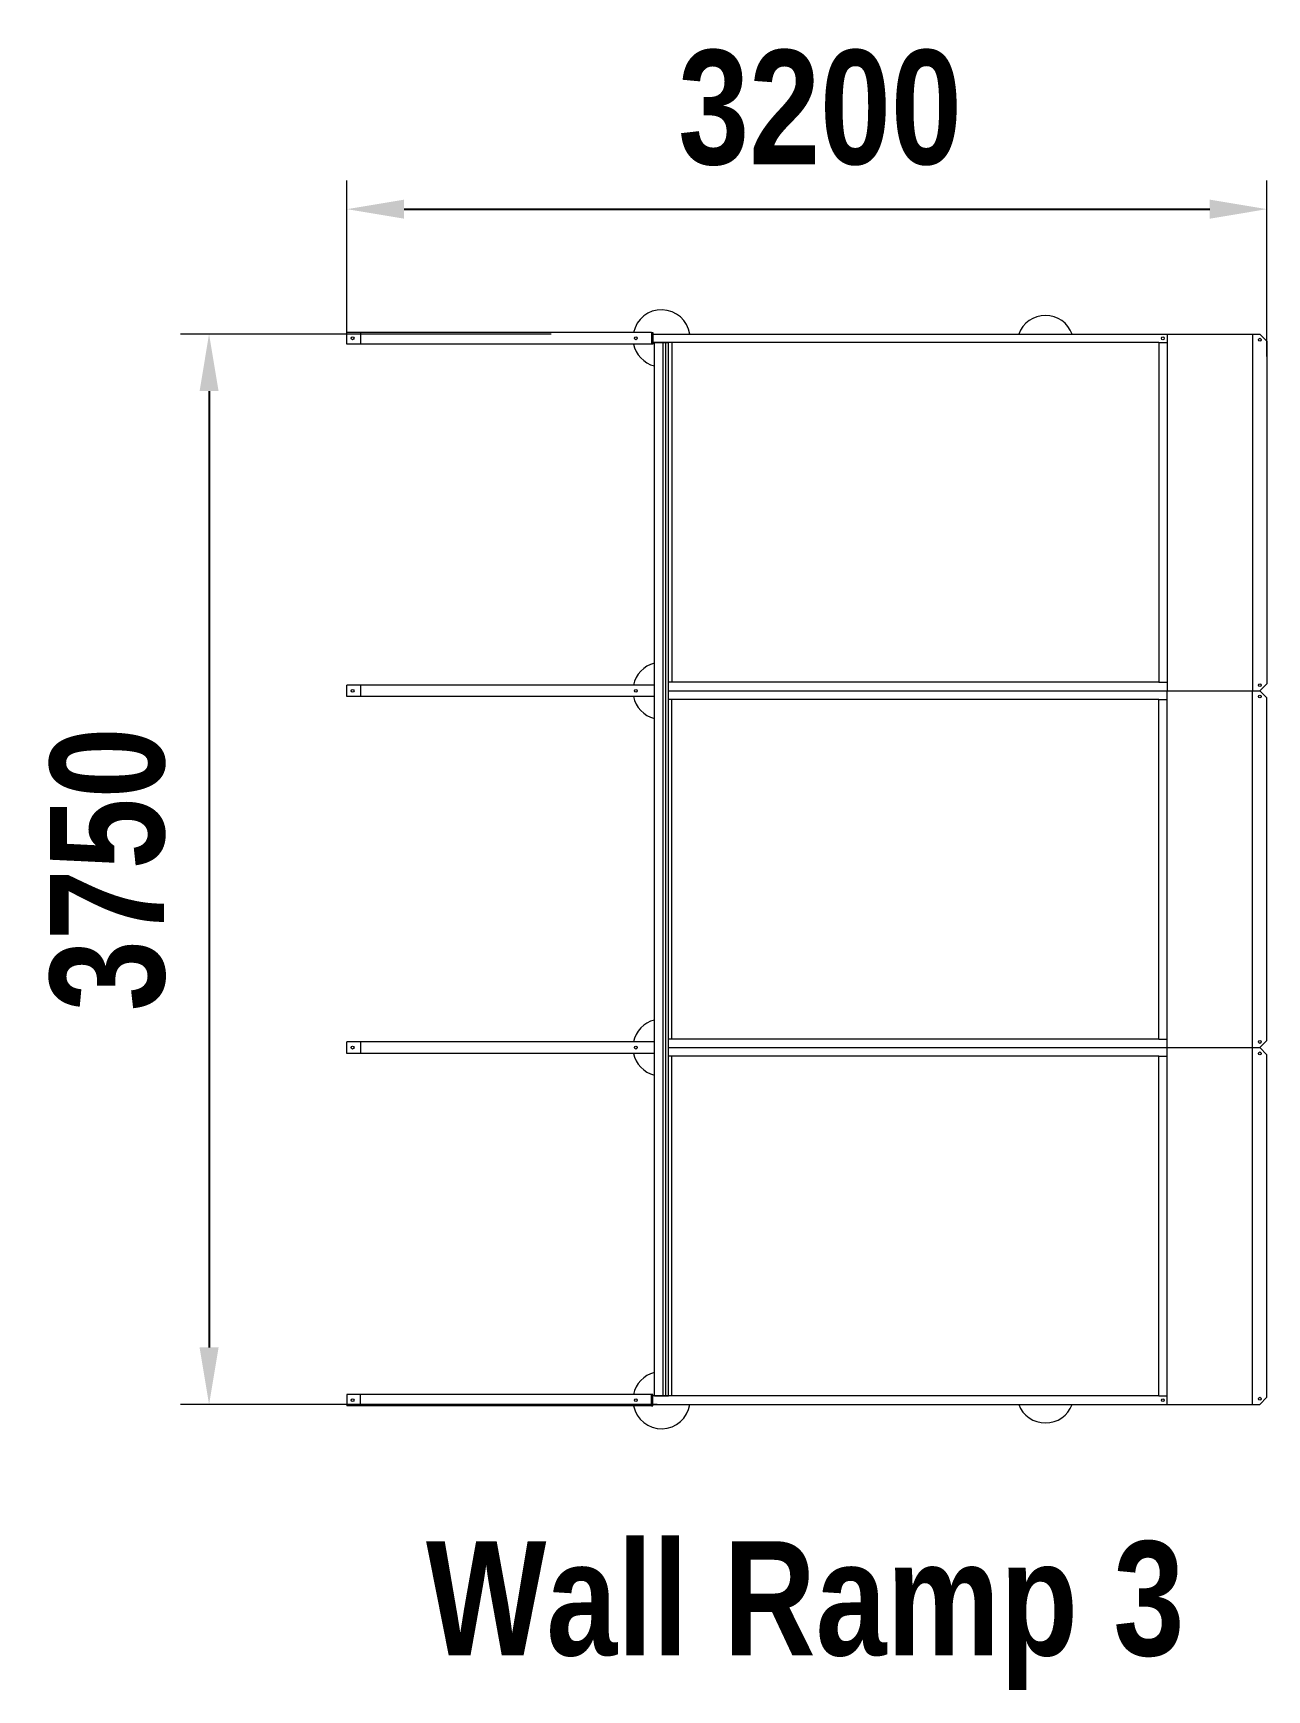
# Model space of a CAD drawing. Header units: millimetres. Extents: x 55265 to 59589, y 4094 to 9898.
import ezdxf

# ---------------------------------------------------------------- set-up
doc = ezdxf.new("R2010")
doc.units = ezdxf.units.MM
doc.layers.add('DiKom', color=7, linetype='Continuous')
doc.styles.add('style1', font='arialbd.ttf', dxfattribs={"width": 0.8})
doc.dimstyles.new('1-50', dxfattribs={"dimtxt": 600, "dimasz": 300, "dimexe": 100, "dimexo": 0, "dimgap": 300, "dimtad": 1, "dimtxsty": 'style1', "dimcen": 200, "dimclrd": 7, "dimclre": 7, "dimclrt": 7, "dimadec": 1, "dimazin": 2, "dimtfac": 1, "dimtmove": 0, "dimatfit": 2, "dimfxl": 1, "dimlwd": 25, "dimlwe": 18, "dimarcsym": 0})

# ---------------------------------------------------------------- blocks, each defined once
blk = doc.blocks.new('*D4')
at = {"layer": 'Defpoints', "color": 0, "transparency": 16777216}
for p in [(59588.6, 9281), (56364.5, 8828.5), (59588.6, 8764.9)]:
    blk.add_point(p, dxfattribs=at)
at = {"layer": 'DiKom', "color": 7, "lineweight": 18, "transparency": 16777216}
for p, q in [((56364.5, 8828.5), (56364.5, 9381)), ((59588.6, 8764.9), (59588.6, 9381))]:
    blk.add_line(p, q, dxfattribs=at)
at = {"layer": 'DiKom', "color": 7, "lineweight": 25, "transparency": 16777216}
blk.add_line((56564.5, 9281), (59388.6, 9281), dxfattribs=at)
at = {"layer": 'DiKom', "color": 7, "transparency": 16777216}
for points in [[(56564.5, 9314.3), (56564.5, 9247.6), (56364.5, 9281)], [(59388.6, 9314.3), (59388.6, 9247.6), (59588.6, 9281)]]:
    blk.add_solid(points, dxfattribs=at)
at = {"layer": 'DiKom', "color": 7, "transparency": 16777216, "insert": (58022.6, 9635.2), "char_height": 400, "attachment_point": 5, "style": 'style1'}
blk.add_mtext('3200', dxfattribs=at)
blk = doc.blocks.new('*D5')
at = {"layer": 'Defpoints', "color": 0, "transparency": 16777216}
for p in [(57080.4, 8843.5), (55881.3, 5093.5), (57451.5, 5093.5)]:
    blk.add_point(p, dxfattribs=at)
at = {"layer": 'DiKom', "color": 7, "lineweight": 18, "transparency": 16777216}
for p, q in [((57080.4, 8843.5), (55781.3, 8843.5)), ((57451.5, 5093.5), (55781.3, 5093.5))]:
    blk.add_line(p, q, dxfattribs=at)
at = {"layer": 'DiKom', "color": 7, "lineweight": 25, "transparency": 16777216}
blk.add_line((55881.3, 8643.5), (55881.3, 5293.5), dxfattribs=at)
at = {"layer": 'DiKom', "color": 7, "transparency": 16777216}
for points in [[(55848, 8643.5), (55914.7, 8643.5), (55881.3, 8843.5)], [(55848, 5293.5), (55914.7, 5293.5), (55881.3, 5093.5)]]:
    blk.add_solid(points, dxfattribs=at)
at = {"layer": 'DiKom', "color": 7, "transparency": 16777216, "insert": (55527.1, 6968.5), "char_height": 400, "attachment_point": 5, "rotation": 90, "style": 'style1'}
blk.add_mtext('3750', dxfattribs=at)

msp = doc.modelspace()

# ---------------------------------------------------------------- linework, layer by layer
at = {"layer": 'DiKom', "color": 7, "linetype": 'Continuous', "lineweight": 15}
for p, q in [((56364.477, 8808.475), (56364.477, 8848.475)), ((56411.685, 8848.475), (56364.477, 8848.475)), ((57431.941, 8848.475), (56411.685, 8848.475)), ((56411.685, 8848.475), (56411.685, 8808.475)), ((57431.941, 8848.475), (57431.941, 8808.475)), ((57431.941, 8848.475), (57436.941, 8848.475)), ((57436.941, 8848.475), (57436.941, 8808.475)), ((57436.941, 8843.475), (59239.134, 8843.475)), ((59239.134, 8843.475), (59239.134, 7593.475)), ((59239.134, 8843.475), (59563.646, 8843.475)), ((59538.828, 8843.475), (59538.828, 7593.475)), ((59563.646, 8843.475), (59588.646, 8818.475)), ((56411.685, 8808.475), (56364.477, 8808.475)), ((57431.941, 8808.475), (56411.685, 8808.475)), ((57436.941, 8808.475), (57431.941, 8808.475)), ((59209.517, 8813.475), (57436.941, 8813.475)), ((57441.941, 5123.475), (57441.941, 8813.475)), ((57441.941, 8813.475), (57491.941, 8813.475)), ((57472.638, 5123.475), (57472.638, 8813.475)), ((57481.914, 5123.475), (57481.914, 8813.475)), ((57491.941, 5123.475), (57491.941, 8813.475)), ((57502.638, 8813.475), (57502.638, 7623.475)), ((59209.517, 8813.475), (59209.517, 7623.475)), ((59209.517, 8813.475), (59239.134, 8813.475)), ((59588.646, 8818.475), (59588.646, 7618.475)), ((56364.477, 7573.475), (56364.477, 7613.475)), ((56411.685, 7613.475), (56364.477, 7613.475)), ((57441.941, 7613.475), (56411.685, 7613.475)), ((56411.685, 7613.475), (56411.685, 7573.475)), ((59209.517, 7623.475), (57491.941, 7623.475)), ((59209.517, 7623.475), (59239.134, 7623.475)), ((59563.646, 7593.475), (59588.646, 7618.475)), ((56411.685, 7573.475), (56364.477, 7573.475)), ((57441.941, 7573.475), (56411.685, 7573.475)), ((57491.941, 7593.475), (59239.134, 7593.475)), ((57491.941, 7593.475), (59239.134, 7593.475)), ((57491.941, 7593.475), (59239.134, 7593.475)), ((57491.941, 7593.475), (59239.134, 7593.475)), ((59209.517, 7563.475), (57491.941, 7563.475)), ((57502.638, 6373.475), (57502.638, 7563.475)), ((59209.517, 7563.475), (59239.134, 7563.475)), ((59209.517, 6373.475), (59209.517, 7563.475)), ((59239.134, 7593.475), (59563.646, 7593.475)), ((59239.134, 7593.475), (59563.646, 7593.475)), ((59239.134, 6343.475), (59239.134, 7593.475)), ((59538.828, 6343.475), (59538.828, 7593.475)), ((59563.646, 7593.475), (59588.646, 7568.475)), ((59588.646, 6368.475), (59588.646, 7568.475)), ((56364.477, 6323.475), (56364.477, 6363.475)), ((56411.685, 6363.475), (56364.477, 6363.475)), ((57441.941, 6363.475), (56411.685, 6363.475)), ((56411.685, 6363.475), (56411.685, 6323.475)), ((59209.517, 6373.475), (57491.941, 6373.475)), ((57491.941, 6343.475), (59239.134, 6343.475)), ((57491.941, 6343.475), (59239.134, 6343.475)), ((57491.941, 6343.475), (59239.134, 6343.475)), ((57491.941, 6343.475), (59239.134, 6343.475)), ((59209.517, 6373.475), (59239.134, 6373.475)), ((59239.134, 5093.475), (59239.134, 6343.475)), ((59239.134, 6343.475), (59563.646, 6343.475)), ((59239.134, 6343.475), (59563.646, 6343.475)), ((59538.828, 5093.475), (59538.828, 6343.475)), ((59563.646, 6343.475), (59588.646, 6368.475)), ((59563.646, 6343.475), (59588.646, 6368.475)), ((59563.646, 6343.475), (59588.646, 6318.475)), ((56411.685, 6323.475), (56364.477, 6323.475)), ((57441.941, 6323.475), (56411.685, 6323.475)), ((59209.517, 6313.475), (57491.941, 6313.475)), ((57502.638, 5123.475), (57502.638, 6313.475)), ((59209.517, 5123.475), (59209.517, 6313.475)), ((59209.517, 6313.475), (59239.134, 6313.475)), ((59588.646, 5118.475), (59588.646, 6318.475)), ((56364.477, 5128.475), (56364.477, 5088.475)), ((56411.685, 5128.475), (56364.477, 5128.475)), ((57431.941, 5128.475), (56411.685, 5128.475)), ((56411.685, 5088.475), (56411.685, 5128.475)), ((57431.941, 5088.475), (57431.941, 5128.475)), ((57436.941, 5128.475), (57431.941, 5128.475)), ((57436.941, 5088.475), (57436.941, 5128.475)), ((59209.517, 5123.475), (57436.941, 5123.475)), ((57441.941, 5123.475), (57491.941, 5123.475)), ((59209.517, 5123.475), (59239.134, 5123.475)), ((59563.646, 5093.475), (59588.646, 5118.475)), ((56411.685, 5088.475), (56364.477, 5088.475)), ((57431.941, 5088.475), (56411.685, 5088.475)), ((57431.941, 5088.475), (57436.941, 5088.475)), ((57436.941, 5093.475), (59239.134, 5093.475)), ((59239.134, 5093.475), (59563.646, 5093.475))]:
    msp.add_line(p, q, dxfattribs=at)
for centre in [(56384.477, 8828.475), (57376.941, 8828.475), (59224.134, 8828.468), (59563.737, 8823.475), (59563.737, 7613.475), (56384.477, 7593.475), (57376.941, 7593.475), (59563.737, 7573.475), (56384.477, 6343.475), (57376.941, 6343.475), (59563.737, 6363.475), (59563.737, 6363.475), (59563.737, 6323.475), (56384.477, 5108.475), (57376.941, 5108.475), (59224.134, 5108.481), (59563.737, 5113.475)]:
    msp.add_circle(centre, 5, dxfattribs=at)
for centre, start, end in [((57466.941, 8828.475), 8.6269266, 168.463041), ((58812.497, 8808.475), 20.4873151, 159.5126849), ((57466.941, 8828.475), 191.536959, 255.5224878), ((57466.941, 7593.475), 104.4775122, 168.463041), ((57466.941, 7593.475), 191.536959, 255.5224878), ((57466.941, 6343.475), 104.4775122, 168.463041), ((57466.941, 6343.475), 191.536959, 255.5224878), ((57466.941, 5108.475), 104.4775122, 168.463041), ((57466.941, 5108.475), 191.536959, 351.3730734), ((58812.497, 5128.475), 200.4873151, 339.5126849)]:
    msp.add_arc(centre, 100, start, end, dxfattribs=at)

# ---------------------------------------------------------------- texts
at = {"layer": 'DiKom', "insert": (56641.549, 4614.169), "char_height": 400, "width": 5405.47657, "attachment_point": 1, "style": 'style1'}
msp.add_mtext('Wall Ramp 3', dxfattribs=at)

# ---------------------------------------------------------------- dimensions: what is measured, and where the dimension line sits
at = {"layer": 'DiKom'}
dim = msp.add_linear_dim(base=(59588.646, 9280.952), p1=(56364.477, 8828.475), p2=(59588.646, 8764.89), text='3200', dimstyle='1-50', override={"dimtxt": 400, "dimasz": 200, "dimgap": 150}, dxfattribs=at)
dim.commit()
dim.dimension.update_dxf_attribs({"geometry": '*D4', "text_midpoint": (58022.584, 9280.952), "dimtype": 160})
dim = msp.add_linear_dim(base=(55881.35, 5093.475), p1=(57080.351, 8843.475), p2=(57451.498, 5093.475), angle=90, dimstyle='1-50', override={"dimtxt": 400, "dimasz": 200, "dimgap": 150}, dxfattribs=at)
dim.commit()
dim.dimension.update_dxf_attribs({"geometry": '*D5', "text_midpoint": (55881.35, 6968.475), "dimtype": 160})

doc.saveas('drawing.dxf')
